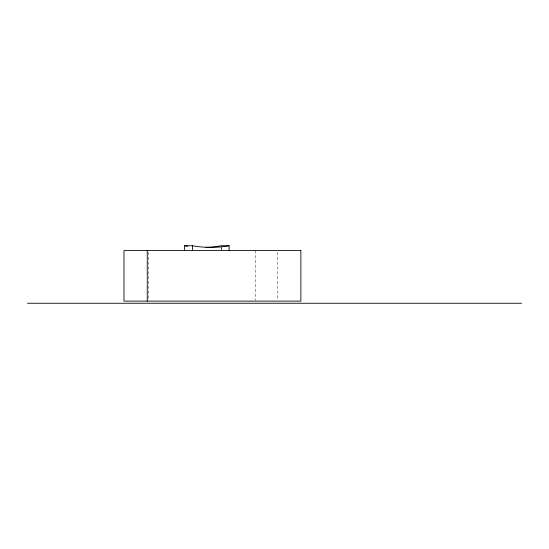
<?xml version="1.0" encoding="UTF-8"?>
<svg xmlns="http://www.w3.org/2000/svg" width="549" height="549" viewBox="0 0 549 549"><rect width="100%" height="100%" fill="white"/><g stroke="black" fill="none" stroke-linecap="round" stroke-linejoin="round"><path stroke-width="0.41" stroke-dasharray="2.75 2.06" d="M277.588 252.252L277.588 300.262M255.306 250.543L255.306 300.262M221.556 247.352L221.556 249.754M221.233 247.352L221.233 249.754M148.772 252.252L148.772 300.262"/><path stroke-width="0.82" d="M184.622 250.557L184.622 245.746L192.514 245.746A145.959 122.551 90 0 0 229.125 245.746L229.125 250.557M229.125 245.746L221.233 245.746A145.959 122.551 90 0 1 205.992 247.338M27.45 303.254L521.55 303.254M192.514 245.746L192.514 250.557M147.256 250.543L147.256 301.12M187.655 246.247A145.959 122.551 90 0 1 184.622 245.746M300.873 250.543L123.971 250.543L123.971 301.12L300.873 301.12L300.873 250.543"/></g></svg>
